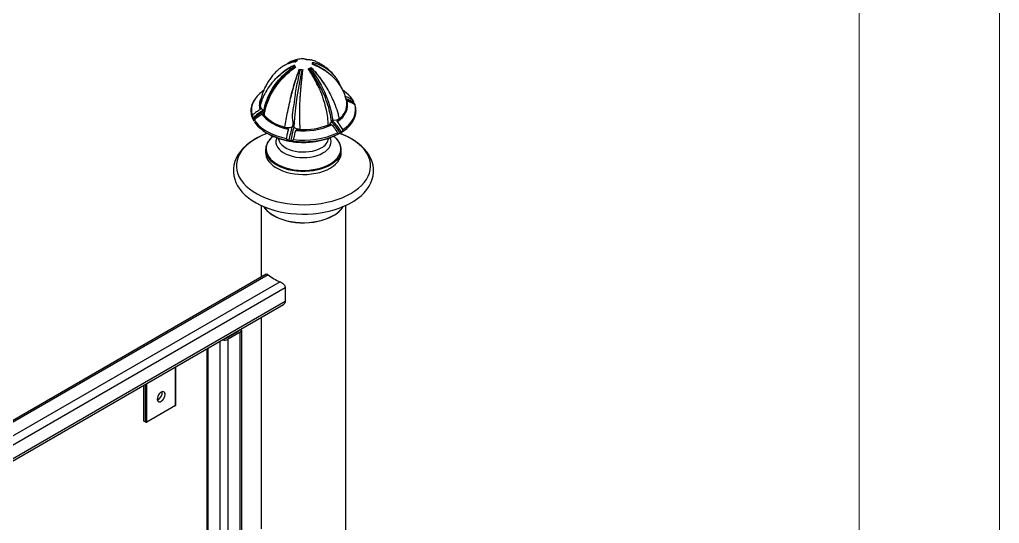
# Model space of a CAD drawing. Header units: millimetres. Extents: x 5333 to 11273, y -3184 to 1016.
# Drawn here: x 10574 to 11273, y -362 to -3 of the extents above; entities that cross this region are included whole.
import ezdxf

# ---------------------------------------------------------------- set-up
doc = ezdxf.new("R2010")
doc.units = ezdxf.units.MM
doc.layers.add('tabelka', color=155, linetype='Continuous')

# ---------------------------------------------------------------- blocks, each defined once
blk = doc.blocks.new('izometria')
for p, q in [((-1447.56, 2286.77), (-1447.86, 2286.97)), ((-1455.11, 2285), (-1454.58, 2285.06)), ((-1438.07, 2281.26), (-1439.68, 2281.97)), ((-1460.47, 2276.96), (-1460.77, 2276.68)), ((-1438.42, 2267.01), (-1438.49, 2267.15)), ((-1422.12, 2266.27), (-1423.77, 2270.13)), ((-1418.99, 2258.85), (-1419.26, 2259.61)), ((-1480.15, 2253.32), (-1480.16, 2253.3)), ((-1480.15, 2253.3), (-1480.16, 2253.3)), ((-1418.26, 2255.94), (-1418.25, 2255.92)), ((-1412.69, 2254.89), (-1413.95, 2255.83)), ((-1413.8, 2257.4), (-1413.85, 2257.48)), ((-1412.87, 2255.11), (-1412.97, 2255.23)), ((-1412.57, 2254.83), (-1412.67, 2254.93)), ((-1485.07, 2243.73), (-1484.53, 2242.72)), ((-1477.15, 2246.81), (-1477.14, 2246.84)), ((-1423.54, 2244.54), (-1423.54, 2244.57)), ((-1423.54, 2244.54), (-1423.54, 2244.54)), ((-1462.71, 2238.51), (-1462.72, 2238.48)), ((-1462.72, 2238.48), (-1462.72, 2238.48)), ((-1456.08, 2238.44), (-1456.24, 2238.53)), ((-1456.04, 2238.4), (-1456.08, 2238.44)), ((-1455.92, 2238.3), (-1456.04, 2238.4)), ((-1454.11, 2237.3), (-1455.92, 2238.3)), ((-1451.47, 2236.74), (-1451.48, 2236.77)), ((-1431.77, 2239.82), (-1431.77, 2239.79)), ((-1428.38, 2243.08), (-1428.6, 2243.05)), ((-1428.32, 2243.09), (-1428.38, 2243.08)), ((-1428.1, 2243.1), (-1428.32, 2243.09)), ((-1425.69, 2243.5), (-1428.1, 2243.1)), ((-1424.29, 2233.63), (-1423.9, 2233.82)), ((-1476.21, 2222.4), (-1476.21, 2220.31)), ((-1422.21, 2220.31), (-1422.21, 2222.4)), ((-1479.36, 2182.58), (-1479.36, 2131.59)), ((-1419.06, 1828.38), (-1419.06, 2182.6)), ((-1474.34, 2133.13), (-2086.66, 1779.64)), ((-1475.84, 2133.62), (-2084.94, 1781.99)), ((-1465.86, 2128.23), (-2106.87, 1758.18)), ((-1462.25, 2123.78), (-2981.76, 1246.59)), ((-1462.25, 2123.78), (-1462.25, 2113.99)), ((-1462.25, 2113.99), (-2981.76, 1236.79)), ((-2981.76, 1235.44), (-1463.35, 2111.99)), ((-1479.36, 2102.76), (-1479.36, 1951.95)), ((-1504.36, 2088.04), (-1495.88, 2092.94)), ((-1494.46, 2092.12), (-1502.95, 2087.22)), ((-1495.88, 2092.94), (-1495.88, 2093.22)), ((-1494.46, 1928.81), (-1494.46, 2092.12)), ((-1493.29, 1930.45), (-1493.29, 2093.76)), ((-1508.6, 1923.92), (-1508.6, 2085.87)), ((-1504.36, 2088.04), (-1504.36, 2088.32)), ((-1502.95, 1923.92), (-1502.95, 2087.22)), ((-1518.26, 2080.3), (-1518.26, 1930.45)), ((-1517.09, 1928.81), (-1517.09, 2080.97)), ((-1540.42, 2039.87), (-1540.42, 2067.5)), ((-1540.28, 2040.07), (-1540.28, 2067.59)), ((-1561.64, 2028.03), (-1561.64, 2055.26)), ((-1560.93, 2028.03), (-1560.93, 2055.66)), ((-1563.2, 2054.36), (-1563.2, 2029.05)), ((-1563.05, 2028.85), (-1563.05, 2054.44)), ((-1540.42, 2039.87), (-1560.93, 2028.03)), ((-1561.64, 2028.03), (-1563.05, 2028.85))]:
    blk.add_line(p, q)
at = {"flags": 128}
for points in [[(-1450.27, 2279.07), (-1451.08, 2275.5), (-1452.08, 2270.64), (-1453.05, 2265.4), (-1453.9, 2260.09), (-1454.93, 2252.28), (-1455.62, 2245.18), (-1456.04, 2238.4), (-1456.04, 2238.4), (-1456.04, 2238.4)], [(-1444.57, 2280.6), (-1442.01, 2277.27), (-1439.19, 2273.02), (-1436.5, 2268.36), (-1434.14, 2263.55), (-1431.32, 2256.34), (-1429.43, 2249.63), (-1428.32, 2243.09), (-1428.32, 2243.09), (-1428.32, 2243.09)], [(-1414.08, 2257.79), (-1415.48, 2259.78), (-1415.87, 2260.26)], [(-1425.02, 2242.42), (-1422.97, 2244.01), (-1421.23, 2245.71), (-1419.82, 2247.51), (-1418.75, 2249.39), (-1418.05, 2251.33), (-1417.71, 2253.29), (-1417.74, 2255.27), (-1418.15, 2257.24)], [(-1421.05, 2236.7), (-1418.76, 2238.39), (-1416.78, 2240.21), (-1415.12, 2242.13), (-1413.81, 2244.14), (-1412.84, 2246.22), (-1412.24, 2248.34), (-1412.01, 2250.48), (-1412.16, 2252.63), (-1412.67, 2254.75)], [(-1478.82, 2247.85), (-1477.47, 2246.03), (-1475.78, 2244.31), (-1473.79, 2242.7), (-1471.5, 2241.23), (-1468.95, 2239.91), (-1466.17, 2238.76), (-1463.18, 2237.79), (-1460.03, 2237.01)], [(-1477.14, 2246.81), (-1477.52, 2247.56), (-1477.62, 2248.4)], [(-1423.54, 2244.54), (-1424.47, 2243.98), (-1425.69, 2243.5)], [(-1423.54, 2244.54), (-1423.54, 2244.54), (-1423.54, 2244.54), (-1423.54, 2244.54), (-1423.54, 2244.54), (-1423.54, 2244.54), (-1423.54, 2244.54), (-1423.54, 2244.54), (-1423.54, 2244.54)], [(-1484.33, 2243.67), (-1482.93, 2241.68), (-1481.2, 2239.78), (-1479.14, 2237.99), (-1476.79, 2236.33), (-1474.16, 2234.81), (-1471.28, 2233.45), (-1468.18, 2232.26), (-1464.89, 2231.26), (-1461.44, 2230.45)], [(-1484.24, 2242.34), (-1483.57, 2241.34), (-1482.01, 2239.43), (-1480.13, 2237.63), (-1477.96, 2235.93), (-1475.51, 2234.37), (-1472.8, 2232.96), (-1469.87, 2231.7), (-1466.74, 2230.62), (-1463.44, 2229.72), (-1460, 2229.01), (-1456.46, 2228.5), (-1452.85, 2228.19), (-1449.21, 2228.08), (-1445.56, 2228.19), (-1441.95, 2228.5), (-1438.41, 2229.01), (-1434.97, 2229.72), (-1431.67, 2230.62), (-1428.54, 2231.7), (-1425.61, 2232.96), (-1422.91, 2234.37)], [(-1451.47, 2236.74), (-1452.79, 2236.93), (-1454.11, 2237.3)], [(-1474.81, 2234.12), (-1475.19, 2233.99), (-1478.54, 2232.64), (-1481.7, 2231.12), (-1484.67, 2229.43), (-1487.42, 2227.59), (-1489.93, 2225.6), (-1492.18, 2223.46), (-1494.14, 2221.21), (-1495.8, 2218.85), (-1497.13, 2216.41), (-1498.14, 2213.92), (-1498.81, 2211.39), (-1499.15, 2208.86), (-1499.18, 2206.34), (-1498.88, 2203.84), (-1498.28, 2201.38), (-1497.38, 2198.97), (-1496.17, 2196.61), (-1494.67, 2194.32), (-1492.87, 2192.11), (-1490.78, 2189.99), (-1488.41, 2187.99), (-1485.79, 2186.11), (-1482.93, 2184.38), (-1479.85, 2182.79), (-1476.58, 2181.38), (-1473.14, 2180.13), (-1469.56, 2179.05), (-1465.86, 2178.16), (-1462.06, 2177.45), (-1458.18, 2176.93), (-1454.25, 2176.59), (-1450.28, 2176.45), (-1446.32, 2176.49), (-1442.37, 2176.72), (-1438.46, 2177.14), (-1434.61, 2177.75), (-1430.85, 2178.55), (-1427.2, 2179.52), (-1423.69, 2180.67), (-1420.32, 2182), (-1417.13, 2183.5), (-1414.89, 2184.72), (-1414.89, 2184.72), (-1413.35, 2185.64), (-1410.63, 2187.51), (-1408.16, 2189.52), (-1405.95, 2191.67), (-1404.03, 2193.94), (-1402.41, 2196.31), (-1401.12, 2198.76), (-1400.17, 2201.26), (-1399.54, 2203.79), (-1399.24, 2206.32), (-1399.26, 2208.84), (-1399.59, 2211.33), (-1400.23, 2213.79), (-1401.18, 2216.19), (-1402.43, 2218.54), (-1403.97, 2220.82), (-1405.81, 2223.02), (-1407.94, 2225.12), (-1410.34, 2227.11), (-1413, 2228.97), (-1415.89, 2230.68), (-1419, 2232.24), (-1422.29, 2233.64), (-1423.49, 2234.06)], [(-1474.95, 2234.06), (-1475.05, 2234.02), (-1478.41, 2232.65), (-1481.57, 2231.12), (-1484.48, 2229.44), (-1487.13, 2227.62), (-1489.5, 2225.68), (-1491.57, 2223.62), (-1493.33, 2221.47), (-1494.76, 2219.24), (-1495.86, 2216.95), (-1496.61, 2214.61), (-1497, 2212.25), (-1497.05, 2209.87), (-1496.74, 2207.5), (-1496.08, 2205.15), (-1495.07, 2202.85), (-1493.72, 2200.6), (-1492.04, 2198.43), (-1490.05, 2196.35), (-1487.75, 2194.37), (-1485.17, 2192.52), (-1482.32, 2190.8), (-1479.22, 2189.24), (-1475.91, 2187.83), (-1472.39, 2186.59), (-1468.71, 2185.52), (-1464.88, 2184.65), (-1460.93, 2183.97), (-1456.9, 2183.49), (-1452.81, 2183.21), (-1448.69, 2183.13), (-1444.58, 2183.26), (-1440.5, 2183.59), (-1436.49, 2184.12), (-1432.57, 2184.85), (-1428.77, 2185.77), (-1425.12, 2186.88), (-1421.66, 2188.16), (-1418.39, 2189.61), (-1415.36, 2191.22), (-1415.36, 2191.22)], [(-1470.79, 2232.04), (-1471.9, 2231.09), (-1473.37, 2229.51), (-1474.52, 2227.85), (-1475.32, 2226.12), (-1475.77, 2224.35), (-1475.86, 2222.56), (-1475.59, 2220.78), (-1474.96, 2219.02), (-1473.99, 2217.32), (-1472.68, 2215.7), (-1471.05, 2214.18), (-1469.12, 2212.77), (-1466.93, 2211.51), (-1464.5, 2210.4), (-1461.86, 2209.46), (-1459.05, 2208.7), (-1456.11, 2208.14), (-1453.07, 2207.78), (-1449.98, 2207.62), (-1446.88, 2207.67), (-1443.81, 2207.93), (-1440.82, 2208.4), (-1437.94, 2209.06), (-1435.21, 2209.91), (-1432.67, 2210.93), (-1430.35, 2212.12)], [(-1468.22, 2231), (-1468.55, 2230.15), (-1468.86, 2228.65), (-1468.82, 2227.13), (-1468.42, 2225.63), (-1467.68, 2224.17), (-1466.62, 2222.79), (-1465.24, 2221.49), (-1463.58, 2220.32), (-1461.66, 2219.28), (-1459.52, 2218.4), (-1457.19, 2217.69), (-1454.72, 2217.17), (-1452.15, 2216.85), (-1449.53, 2216.72), (-1446.91, 2216.8), (-1444.32, 2217.07), (-1441.83, 2217.55), (-1439.46, 2218.21), (-1437.27, 2219.05), (-1435.29, 2220.05)], [(-1467.18, 2230.58), (-1467.07, 2229.86), (-1466.59, 2228.44), (-1465.78, 2227.07), (-1464.64, 2225.78), (-1463.19, 2224.59), (-1461.48, 2223.53), (-1459.53, 2222.62), (-1457.38, 2221.87), (-1455.07, 2221.3), (-1452.64, 2220.93), (-1450.15, 2220.75), (-1447.64, 2220.78), (-1445.16, 2221), (-1442.76, 2221.43), (-1440.48, 2222.04), (-1438.37, 2222.83), (-1436.48, 2223.78)], [(-1435.29, 2220.05), (-1433.56, 2221.19), (-1432.11, 2222.45), (-1430.96, 2223.82), (-1430.14, 2225.26), (-1429.66, 2226.75), (-1429.53, 2228.27), (-1429.75, 2229.78), (-1430.18, 2230.99)], [(-1430.35, 2212.12), (-1428.29, 2213.46), (-1426.51, 2214.93), (-1425.04, 2216.5), (-1423.9, 2218.17), (-1423.09, 2219.89), (-1422.64, 2221.67), (-1422.55, 2223.45), (-1422.82, 2225.24), (-1423.45, 2226.99), (-1424.43, 2228.69), (-1425.74, 2230.31), (-1425.8, 2230.38)], [(-1425.8, 2230.38), (-1427.36, 2231.84), (-1427.62, 2232.04)], [(-1415.36, 2191.22), (-1412.57, 2192.97), (-1410.06, 2194.86), (-1407.84, 2196.86), (-1405.92, 2198.96), (-1404.32, 2201.15), (-1403.06, 2203.42), (-1402.14, 2205.73), (-1401.56, 2208.09), (-1401.34, 2210.46), (-1401.47, 2212.84), (-1401.96, 2215.2), (-1402.8, 2217.53), (-1403.98, 2219.81), (-1405.49, 2222.02), (-1407.33, 2224.15), (-1409.48, 2226.17), (-1411.92, 2228.09), (-1414.64, 2229.88), (-1417.61, 2231.52), (-1420.82, 2233.01), (-1423.46, 2234.06)], [(-1476.21, 2220.31), (-1476.14, 2219.2), (-1475.74, 2217.44), (-1475, 2215.71), (-1473.92, 2214.04), (-1472.52, 2212.46), (-1470.82, 2210.97), (-1468.84, 2209.61), (-1466.59, 2208.39), (-1464.13, 2207.32), (-1461.46, 2206.43), (-1458.64, 2205.71), (-1455.7, 2205.18), (-1452.67, 2204.86), (-1449.59, 2204.73), (-1446.51, 2204.8), (-1443.47, 2205.08), (-1440.5, 2205.56), (-1437.64, 2206.23), (-1434.93, 2207.08), (-1432.41, 2208.11), (-1430.11, 2209.29)], [(-1423.11, 2218.41), (-1423.19, 2218.22), (-1424.19, 2216.54), (-1425.51, 2214.93), (-1427.14, 2213.42), (-1429.06, 2212.02), (-1431.24, 2210.76), (-1433.65, 2209.66), (-1436.27, 2208.72), (-1439.05, 2207.95), (-1441.97, 2207.38), (-1444.98, 2207), (-1448.05, 2206.82), (-1451.13, 2206.85), (-1454.19, 2207.08), (-1457.18, 2207.51), (-1460.07, 2208.13), (-1462.82, 2208.94), (-1465.39, 2209.92), (-1467.74, 2211.07), (-1469.86, 2212.36), (-1471.71, 2213.78), (-1473.26, 2215.32), (-1474.5, 2216.95), (-1475.29, 2218.36)], [(-1430.11, 2209.29), (-1428.06, 2210.62), (-1426.29, 2212.08), (-1424.81, 2213.64), (-1423.65, 2215.29), (-1422.82, 2217), (-1422.34, 2218.76), (-1422.21, 2220.31)], [(-1477.57, 2181.74), (-1476.9, 2180.77), (-1475.45, 2179.09), (-1473.69, 2177.5), (-1471.65, 2176.03), (-1469.34, 2174.7), (-1466.8, 2173.52), (-1464.04, 2172.5), (-1461.12, 2171.66), (-1458.06, 2171.01), (-1454.89, 2170.56), (-1451.65, 2170.3), (-1448.39, 2170.25), (-1445.14, 2170.41), (-1441.93, 2170.76), (-1438.81, 2171.31), (-1435.81, 2172.06), (-1432.97, 2172.99), (-1430.32, 2174.09), (-1427.89, 2175.34)], [(-1477.34, 2181.64), (-1476.76, 2180.81), (-1475.32, 2179.13), (-1473.57, 2177.55), (-1471.54, 2176.09), (-1469.24, 2174.76), (-1466.71, 2173.59), (-1463.97, 2172.58), (-1461.06, 2171.74), (-1458.01, 2171.1), (-1454.86, 2170.64), (-1451.64, 2170.39), (-1448.39, 2170.34), (-1445.16, 2170.49), (-1441.97, 2170.85), (-1438.86, 2171.4), (-1435.88, 2172.14), (-1433.05, 2173.06), (-1430.41, 2174.15), (-1427.99, 2175.41)], [(-1550.68, 2042.93), (-1549.85, 2043.55), (-1549.09, 2044.41), (-1548.47, 2045.43), (-1548.05, 2046.52), (-1547.86, 2047.58), (-1547.92, 2048.51), (-1548.23, 2049.24), (-1548.76, 2049.7), (-1549.45, 2049.84), (-1550.26, 2049.67), (-1551.1, 2049.18), (-1551.91, 2048.43), (-1552.61, 2047.48), (-1553.13, 2046.41), (-1553.44, 2045.33), (-1553.5, 2044.32), (-1553.31, 2043.48), (-1552.89, 2042.88), (-1552.28, 2042.57), (-1551.52, 2042.59), (-1550.68, 2042.93)]]:
    blk.add_lwpolyline(points, dxfattribs=at)
for centre, radius, start, end in [((-1450.73, 2280.55), 6.1, 115.79175, 124.20338), ((-1449.13, 2276.46), 10.46, 78.27217, 84.14144), ((-1453.09, 2283.31), 2.6, 197.46701, 212.33118), ((-1449.28, 2289.91), 10.46, 258.27217, 264.14144), ((-1447.69, 2285.82), 6.1, 295.79107, 304.20406), ((-1445.33, 2283.06), 2.61, 17.49216, 32.30602), ((-1465.3, 2245.75), 22.51, 122.38781, 148.34745), ((-1435.08, 2243.43), 25.53, 41.22516, 57.55816), ((-1469.73, 2254.11), 10.99, 152.37226, 196.60358), ((-1424.68, 2239.78), 19.74, 54.46391, 73.07443), ((-1424.36, 2239.02), 19.77, 54.472, 73.50834), ((-1473.18, 2250.74), 13.19, 148.81308, 197.78684), ((-1469.79, 2254.69), 10.43, 168.53687, 187.36598), ((-1480.6, 2254.08), 0.896, 299.20303, 299.42874), ((-1476.19, 2254.73), 4.21, 199.89921, 255.09083), ((-1431.21, 2255.09), 12.97, 306.05656, 4.1467), ((-1463.82, 2223.46), 30.35, 116.31715, 135.7023), ((-1463.51, 2222.76), 30.3, 117.1908, 135.70904), ((-1456.11, 2266.64), 28.84, 223.149, 256.85638), ((-1460.25, 2249.12), 10.92, 256.96188, 285.58488), ((-1461.59, 2238.16), 1.17, 163.92548, 164.0833), ((-1363.38, 2211.69), 97.72, 164.01659, 169.73874), ((-1362.12, 2211.5), 97.7, 164.0157, 169.73877), ((-1449.06, 2285.04), 49.19, 263.49066, 294.09544), ((-1448.98, 2285.86), 49.09, 267.02814, 290.55806), ((-1451.46, 2236.74), 0.012, 157.73043, 172.7691), ((-1432.99, 2243.44), 3.85, 288.55929, 346.6423), ((-1459.13, 2214.22), 41.17, 29.22941, 43.47182), ((-1458.19, 2214.76), 41.17, 29.2294, 43.47182), ((-1434.44, 2255.85), 24.38, 298.24011, 324.30749), ((-1449.01, 2286.82), 57.63, 262.85779, 294.72818), ((-1440.32, 2232.17), 9.23, 294.59161, 349.98003), ((-1466.74, 2222.4), 9.45, 154.3842, 205.26666), ((-1431.61, 2222.4), 9.39, 334.84822, 26.12677), ((-1436.92, 2192.27), 19.09, 297.8999, 326.42652), ((-1436.81, 2192.23), 19.1, 297.85546, 326.84779), ((-1456.17, 2154.81), 28.28, 230.02869, 249.97669), ((-1496.35, 2093.93), 1.1, 295.78454, 339.01024), ((-1495.06, 2093.74), 1.73, 290.28119, 28.54921), ((-1505.78, 2092.72), 6.19, 256.97038, 297.29915), ((-1505.68, 2090.49), 2.78, 275.79717, 298.28337), ((-1555.62, 2049.04), 5.62, 292.86585, 7.13949), ((-1540.53, 2040.1), 0.252, 294.3842, 354.29239), ((-1562.95, 2029.07), 0.252, 185.70058, 245.61881), ((-1561.28, 2028.71), 0.769, 242.61286, 297.38869)]:
    blk.add_arc(centre, radius, start, end)
for points, knots in [([(-1455.51, 2286.08), (-1455.66, 2286.05), (-1455.95, 2285.99), (-1456.51, 2285.84), (-1457.06, 2285.67), (-1457.59, 2285.47), (-1457.98, 2285.31), (-1458.36, 2285.14), (-1458.73, 2284.95), (-1459.1, 2284.76), (-1459.46, 2284.55), (-1459.92, 2284.26), (-1460.38, 2283.94), (-1460.72, 2283.67), (-1460.85, 2283.56), (-1460.87, 2283.55)], [0, 0, 0, 0, 0.070561, 0.141118, 0.282254, 0.352813, 0.423371, 0.493929, 0.564491, 0.635047, 0.705605, 0.776166, 0.917299, 0.987855, 1, 1, 1, 1]), ([(-1460.63, 2283.65), (-1460.49, 2283.78), (-1459.61, 2284.61), (-1457.75, 2285.4), (-1455.53, 2286.06), (-1454.16, 2286.1), (-1453.66, 2286.11)], [0, 0, 0, 0, 0.073821, 0.488051, 0.815542, 1, 1, 1, 1]), ([(-1448.37, 2287.18), (-1448.66, 2287.19), (-1449.47, 2287.24), (-1450.89, 2287.16), (-1452.71, 2286.93), (-1454.91, 2286.42), (-1456.65, 2285.89), (-1457.67, 2285.42), (-1457.8, 2285.36)], [0, 0, 0, 0, 0.085354, 0.24313, 0.420073, 0.64512, 0.955374, 1, 1, 1, 1]), ([(-1453.38, 2286.04), (-1453.54, 2286.09), (-1453.87, 2286.2), (-1454.65, 2286.2), (-1455.2, 2286.13), (-1455.51, 2286.08)], [0, 0, 0, 0, 0.290913, 0.588294, 1, 1, 1, 1]), ([(-1448.35, 2287.19), (-1448.34, 2287.18), (-1448.33, 2287.16), (-1448.33, 2287.03), (-1448.15, 2286.92), (-1448.07, 2286.87)], [0, 0, 0, 0, 0.4972, 0.7495142, 1, 1, 1, 1]), ([(-1447.67, 2286.8), (-1447.68, 2286.81), (-1447.71, 2286.86), (-1447.78, 2286.93), (-1447.84, 2286.97), (-1447.87, 2287)], [0, 0, 0, 0, 0.107112, 0.553511, 1, 1, 1, 1]), ([(-1447.01, 2286.7), (-1446.7, 2286.7), (-1446.06, 2286.7), (-1445.25, 2286.69), (-1444.7, 2286.62), (-1444.38, 2286.58)], [0, 0, 0, 0, 0.290909, 0.588301, 1, 1, 1, 1]), ([(-1444.38, 2286.58), (-1444.3, 2286.57), (-1444.14, 2286.55), (-1443.95, 2286.51), (-1443.84, 2286.47), (-1443.8, 2286.46)], [0, 0, 0, 0, 0.40513, 0.810204, 1, 1, 1, 1]), ([(-1426.37, 2274.18), (-1426.72, 2274.65), (-1427.73, 2275.97), (-1429.57, 2277.91), (-1431.83, 2280), (-1434.17, 2281.83), (-1436.55, 2283.38), (-1438.93, 2284.67), (-1441.29, 2285.67), (-1442.9, 2286.26), (-1443.75, 2286.45), (-1443.8, 2286.46)], [0, 0, 0, 0, 0.079882, 0.223946, 0.364267, 0.500371, 0.631752, 0.75791, 0.87841, 0.992672, 1, 1, 1, 1]), ([(-1465.66, 2280.67), (-1466.23, 2280.22), (-1467.63, 2279.1), (-1469.68, 2277.05), (-1471.83, 2274.59), (-1473.79, 2271.89), (-1475.55, 2269.01), (-1477.09, 2265.96), (-1478.42, 2262.66), (-1479.41, 2259.59), (-1479.81, 2257.56), (-1479.97, 2256.77)], [0, 0, 0, 0, 0.078529, 0.192242, 0.307913, 0.425166, 0.543674, 0.663172, 0.783442, 0.916753, 1, 1, 1, 1]), ([(-1458.19, 2279.19), (-1459.06, 2278.5), (-1460.83, 2277.11), (-1463.54, 2274.59), (-1466.28, 2271.72), (-1468.59, 2268.87), (-1470.37, 2266.38), (-1471.87, 2264.03), (-1473.45, 2261.21), (-1475.09, 2257.67), (-1476.65, 2253.35), (-1477.27, 2250.19), (-1477.61, 2248.49)], [0, 0, 0, 0, 0.0845227, 0.1724003, 0.285702, 0.3924932, 0.4609219, 0.5299927, 0.6164633, 0.7232783, 0.8508517, 1, 1, 1, 1]), ([(-1477.28, 2250.66), (-1477.28, 2250.66), (-1477.17, 2252.58), (-1475.82, 2256.83), (-1473.32, 2262.96), (-1469.89, 2268.39), (-1466.17, 2272.97), (-1462.57, 2276.59), (-1459.04, 2279.61), (-1456.63, 2281.22), (-1455.61, 2281.9)], [0, 0, 0, 0, 0.000001, 0.172726, 0.34957, 0.537057, 0.663724, 0.791984, 0.912436, 1, 1, 1, 1]), ([(-1471.73, 2270), (-1470.48, 2271.4), (-1467.98, 2274.21), (-1463.79, 2277.72), (-1459.57, 2280.69), (-1456.76, 2282.25), (-1455.34, 2283.04)], [0, 0, 0, 0, 0.27819, 0.557091, 0.777591, 1, 1, 1, 1]), ([(-1460.34, 2280.27), (-1460.56, 2280.12), (-1461.01, 2279.81), (-1461.88, 2279.18), (-1462.74, 2278.54), (-1463.59, 2277.88), (-1464.21, 2277.38), (-1464.83, 2276.88), (-1465.43, 2276.37), (-1466.03, 2275.85), (-1466.62, 2275.33), (-1467.39, 2274.62), (-1468.13, 2273.91), (-1468.86, 2273.18), (-1469.4, 2272.62), (-1470.07, 2271.92), (-1470.85, 2271.05), (-1471.44, 2270.35), (-1471.73, 2270)], [0, 0, 0, 0, 0.050977, 0.101952, 0.203913, 0.254892, 0.305864, 0.356839, 0.407817, 0.458788, 0.509764, 0.56074, 0.6627, 0.713676, 0.764654, 0.815624, 0.90777, 1, 1, 1, 1]), ([(-1469.88, 2266.02), (-1468.74, 2267.65), (-1466.46, 2270.92), (-1462.57, 2275.08), (-1458.63, 2278.65), (-1455.98, 2280.58), (-1454.65, 2281.55)], [0, 0, 0, 0, 0.278191, 0.557088, 0.77759, 1, 1, 1, 1]), ([(-1465.67, 2280.69), (-1465.61, 2280.75), (-1465.4, 2280.92), (-1465.03, 2281.19), (-1464.44, 2281.61), (-1463.83, 2282.01), (-1463.21, 2282.39), (-1462.74, 2282.65), (-1462.26, 2282.91), (-1461.77, 2283.15), (-1461.12, 2283.45), (-1460.45, 2283.73), (-1459.77, 2283.98), (-1459.15, 2284.19), (-1458.7, 2284.32), (-1458.42, 2284.41)], [0, 0, 0, 0, 0.031141, 0.097423, 0.163706, 0.296283, 0.362567, 0.428849, 0.495131, 0.561414, 0.627694, 0.760276, 0.826559, 0.89284, 1, 1, 1, 1]), ([(-1455.58, 2282.53), (-1456.05, 2282.37), (-1457.01, 2282.04), (-1458.61, 2281.25), (-1459.71, 2280.63), (-1460.34, 2280.27)], [0, 0, 0, 0, 0.290908, 0.588294, 1, 1, 1, 1]), ([(-1459.28, 2277.98), (-1458.61, 2278.63), (-1457.62, 2279.63), (-1456.22, 2280.89), (-1455.6, 2281.58), (-1455.29, 2281.92)], [0, 0, 0, 0, 0.497191, 0.749503, 1, 1, 1, 1]), ([(-1458.45, 2259.41), (-1457.92, 2261.41), (-1456.88, 2265.39), (-1455.23, 2270.85), (-1453.62, 2275.76), (-1452.57, 2278.61), (-1452.05, 2280.04)], [0, 0, 0, 0, 0.278191, 0.557088, 0.77759, 1, 1, 1, 1]), ([(-1458.42, 2284.41), (-1457.75, 2284.62), (-1456.74, 2284.94), (-1455.35, 2285.28), (-1454.55, 2285.49), (-1454.15, 2285.6)], [0, 0, 0, 0, 0.497199, 0.749513, 1, 1, 1, 1]), ([(-1457.32, 2238.6), (-1457.32, 2238.6), (-1455.83, 2240.43), (-1457.62, 2245.48), (-1456.07, 2252.58), (-1455.38, 2259.47), (-1454.34, 2265.61), (-1453.37, 2270.77), (-1452.37, 2275.43), (-1451.65, 2278.22), (-1451.33, 2279.48)], [0, 0, 0, 0, 0.000003, 0.172735, 0.345466, 0.530759, 0.65673, 0.782699, 0.90245, 1, 1, 1, 1]), ([(-1451.4, 2279.67), (-1451.72, 2279.25), (-1452.35, 2278.39), (-1453.17, 2276.79), (-1453.71, 2275.63), (-1454.03, 2274.95)], [0, 0, 0, 0, 0.290905, 0.588291, 1, 1, 1, 1]), ([(-1451.54, 2258.35), (-1451.43, 2260.4), (-1451.19, 2264.51), (-1450.67, 2270.14), (-1450.1, 2275.22), (-1449.68, 2278.17), (-1449.47, 2279.65)], [0, 0, 0, 0, 0.27819, 0.557091, 0.777591, 1, 1, 1, 1]), ([(-1450.06, 2274.34), (-1450.07, 2275.21), (-1450.08, 2276.53), (-1450.08, 2278.26), (-1450.26, 2279.09), (-1450.35, 2279.51)], [0, 0, 0, 0, 0.4971885, 0.7495032, 1, 1, 1, 1]), ([(-1438.35, 2266.82), (-1439.17, 2268.57), (-1440.68, 2271.81), (-1443.26, 2276.27), (-1445.02, 2278.89), (-1445.91, 2280.2)], [0, 0, 0, 0, 0.372221, 0.684756, 1, 1, 1, 1]), ([(-1445.03, 2280.33), (-1444.87, 2279.86), (-1444.54, 2278.9), (-1443.76, 2277.29), (-1443.22, 2276.12), (-1442.9, 2275.44)], [0, 0, 0, 0, 0.290907, 0.588288, 1, 1, 1, 1]), ([(-1429.25, 2242.55), (-1429.25, 2242.55), (-1429.46, 2244.64), (-1430.26, 2249.03), (-1432.18, 2255.92), (-1434.66, 2262.25), (-1437.38, 2267.83), (-1440, 2272.43), (-1442.41, 2276.18), (-1443.98, 2278.25), (-1444.54, 2279)], [0, 0, 0, 0, 0.000001, 0.176244, 0.356688, 0.547995, 0.677242, 0.808113, 0.931018, 1, 1, 1, 1]), ([(-1439.99, 2277.12), (-1440.66, 2277.77), (-1441.67, 2278.75), (-1443.06, 2280.02), (-1443.86, 2280.53), (-1444.26, 2280.78)], [0, 0, 0, 0, 0.497193, 0.749506, 1, 1, 1, 1]), ([(-1430.87, 2263.68), (-1431.89, 2265.43), (-1433.94, 2268.94), (-1437.31, 2273.62), (-1440.67, 2277.76), (-1442.9, 2280.11), (-1444.02, 2281.28)], [0, 0, 0, 0, 0.27819, 0.55709, 0.777589, 1, 1, 1, 1]), ([(-1439.14, 2283.55), (-1439.8, 2283.76), (-1440.8, 2284.07), (-1442.19, 2284.4), (-1442.81, 2284.44), (-1443.12, 2284.46)], [0, 0, 0, 0, 0.4972, 0.749517, 1, 1, 1, 1]), ([(-1426.68, 2272.7), (-1427.93, 2273.96), (-1430.43, 2276.5), (-1434.62, 2279.41), (-1438.84, 2281.72), (-1441.66, 2282.8), (-1443.07, 2283.34)], [0, 0, 0, 0, 0.27819, 0.557087, 0.777587, 1, 1, 1, 1]), ([(-1442.83, 2283.85), (-1442.36, 2283.58), (-1441.4, 2283.06), (-1439.8, 2282.24), (-1438.71, 2281.62), (-1438.07, 2281.26)], [0, 0, 0, 0, 0.290908, 0.588294, 1, 1, 1, 1]), ([(-1428.53, 2276.68), (-1429.67, 2277.72), (-1431.95, 2279.78), (-1435.85, 2282.03), (-1439.3, 2283.56), (-1441.43, 2284.15), (-1442.24, 2284.38)], [0, 0, 0, 0, 0.304339, 0.609456, 0.850679, 1, 1, 1, 1]), ([(-1442.13, 2283.46), (-1441.46, 2283.22), (-1439.39, 2282.46), (-1436.22, 2280.65), (-1433.59, 2278.97), (-1432.39, 2277.85), (-1432.26, 2277.73)], [0, 0, 0, 0, 0.180785, 0.555643, 0.949975, 1, 1, 1, 1]), ([(-1428.53, 2276.68), (-1428.68, 2276.83), (-1429.12, 2277.27), (-1429.73, 2277.83), (-1430.36, 2278.37), (-1430.85, 2278.77), (-1431.35, 2279.16), (-1432.03, 2279.67), (-1432.72, 2280.16), (-1433.44, 2280.63), (-1433.99, 2280.97), (-1434.55, 2281.31), (-1435.12, 2281.63), (-1435.89, 2282.05), (-1436.69, 2282.46), (-1437.5, 2282.84), (-1438.24, 2283.18), (-1438.79, 2283.41), (-1439.14, 2283.55)], [0, 0, 0, 0, 0.050971, 0.152935, 0.20391, 0.254884, 0.30586, 0.356835, 0.458795, 0.509774, 0.560746, 0.611723, 0.662698, 0.713669, 0.815633, 0.866612, 0.917587, 1, 1, 1, 1]), ([(-1438.07, 2281.26), (-1437.85, 2281.15), (-1437.4, 2280.93), (-1436.53, 2280.46), (-1435.67, 2279.98), (-1434.82, 2279.47), (-1434.2, 2279.07), (-1433.58, 2278.67), (-1432.98, 2278.25), (-1432.38, 2277.83), (-1431.8, 2277.39), (-1431.03, 2276.8), (-1430.28, 2276.18), (-1429.55, 2275.55), (-1429.01, 2275.06), (-1428.35, 2274.43), (-1427.56, 2273.65), (-1426.97, 2273.02), (-1426.68, 2272.7)], [0, 0, 0, 0, 0.050977, 0.101953, 0.203914, 0.254888, 0.305865, 0.356841, 0.407818, 0.45879, 0.509766, 0.560742, 0.662702, 0.713675, 0.764653, 0.815627, 0.907769, 1, 1, 1, 1]), ([(-1469.88, 2266.02), (-1469.74, 2266.24), (-1469.3, 2266.91), (-1468.68, 2267.8), (-1468.05, 2268.67), (-1467.56, 2269.32), (-1467.06, 2269.96), (-1466.39, 2270.81), (-1465.69, 2271.64), (-1464.97, 2272.46), (-1464.42, 2273.07), (-1463.86, 2273.67), (-1463.29, 2274.27), (-1462.52, 2275.05), (-1461.73, 2275.81), (-1460.91, 2276.56), (-1460.17, 2277.22), (-1459.62, 2277.69), (-1459.28, 2277.98)], [0, 0, 0, 0, 0.050972, 0.152935, 0.203907, 0.254886, 0.305861, 0.356836, 0.458797, 0.509771, 0.560749, 0.611726, 0.662701, 0.713673, 0.815637, 0.866611, 0.917586, 1, 1, 1, 1]), ([(-1454.03, 2274.95), (-1454.11, 2274.7), (-1454.27, 2274.19), (-1454.58, 2273.16), (-1454.89, 2272.13), (-1455.21, 2271.09), (-1455.44, 2270.3), (-1455.67, 2269.52), (-1455.91, 2268.73), (-1456.14, 2267.94), (-1456.36, 2267.14), (-1456.67, 2266.08), (-1456.96, 2265.01), (-1457.26, 2263.94), (-1457.48, 2263.14), (-1457.75, 2262.12), (-1458.07, 2260.88), (-1458.32, 2259.9), (-1458.45, 2259.41)], [0, 0, 0, 0, 0.050975, 0.101948, 0.203911, 0.254891, 0.305866, 0.356837, 0.407817, 0.45879, 0.509762, 0.560739, 0.662701, 0.713676, 0.764653, 0.815626, 0.907769, 1, 1, 1, 1]), ([(-1451.54, 2258.35), (-1451.53, 2258.62), (-1451.49, 2259.46), (-1451.42, 2260.57), (-1451.35, 2261.67), (-1451.29, 2262.5), (-1451.23, 2263.33), (-1451.15, 2264.43), (-1451.06, 2265.53), (-1450.96, 2266.62), (-1450.89, 2267.44), (-1450.81, 2268.26), (-1450.72, 2269.07), (-1450.61, 2270.14), (-1450.48, 2271.21), (-1450.35, 2272.28), (-1450.22, 2273.23), (-1450.12, 2273.91), (-1450.06, 2274.34)], [0, 0, 0, 0, 0.050974, 0.152935, 0.203911, 0.254886, 0.305861, 0.356838, 0.458797, 0.509772, 0.560749, 0.611723, 0.662696, 0.713673, 0.815634, 0.866609, 0.917583, 1, 1, 1, 1]), ([(-1442.9, 2275.44), (-1442.75, 2275.21), (-1442.47, 2274.75), (-1441.9, 2273.8), (-1441.36, 2272.85), (-1440.83, 2271.88), (-1440.44, 2271.15), (-1440.05, 2270.41), (-1439.68, 2269.67), (-1439.31, 2268.92), (-1438.95, 2268.17), (-1438.49, 2267.17), (-1438.04, 2266.15), (-1437.6, 2265.13), (-1437.28, 2264.36), (-1436.89, 2263.37), (-1436.43, 2262.18), (-1436.09, 2261.24), (-1435.92, 2260.76)], [0, 0, 0, 0, 0.050976, 0.101951, 0.203914, 0.254889, 0.305864, 0.356838, 0.407815, 0.45879, 0.509764, 0.56074, 0.662701, 0.713675, 0.764653, 0.815626, 0.907769, 1, 1, 1, 1]), ([(-1430.87, 2263.68), (-1431, 2263.92), (-1431.4, 2264.63), (-1431.94, 2265.58), (-1432.51, 2266.52), (-1432.94, 2267.23), (-1433.38, 2267.93), (-1433.97, 2268.86), (-1434.58, 2269.79), (-1435.2, 2270.71), (-1435.67, 2271.39), (-1436.15, 2272.07), (-1436.64, 2272.75), (-1437.29, 2273.65), (-1437.96, 2274.54), (-1438.64, 2275.42), (-1439.26, 2276.21), (-1439.71, 2276.77), (-1439.99, 2277.12)], [0, 0, 0, 0, 0.050973, 0.152935, 0.20391, 0.254886, 0.305861, 0.356836, 0.458797, 0.509773, 0.560748, 0.611723, 0.662699, 0.713673, 0.815637, 0.866612, 0.917586, 1, 1, 1, 1]), ([(-1423.36, 2269.18), (-1423.46, 2269.45), (-1424.02, 2270.99), (-1425.73, 2273.55), (-1427.59, 2275.63), (-1428.53, 2276.68)], [0, 0, 0, 0, 0.095184, 0.544456, 1, 1, 1, 1]), ([(-1426.68, 2272.7), (-1426.03, 2271.95), (-1424.09, 2269.71), (-1421.63, 2265.8), (-1419.46, 2260.95), (-1418.68, 2257.67), (-1418.28, 2256.03)], [0, 0, 0, 0, 0.156542, 0.470244, 0.733106, 1, 1, 1, 1]), ([(-1471.73, 2270), (-1472.38, 2269.18), (-1474.33, 2266.71), (-1476.78, 2262.65), (-1478.95, 2257.89), (-1479.74, 2254.87), (-1480.13, 2253.35)], [0, 0, 0, 0, 0.156542, 0.470245, 0.733105, 1, 1, 1, 1]), ([(-1477.15, 2246.92), (-1476.99, 2248), (-1476.5, 2251.22), (-1475.04, 2256.08), (-1472.73, 2261.4), (-1470.84, 2264.47), (-1469.88, 2266.02)], [0, 0, 0, 0, 0.163702, 0.491836, 0.744157, 1, 1, 1, 1]), ([(-1458.45, 2259.41), (-1458.71, 2258.29), (-1459.52, 2254.9), (-1460.64, 2249.65), (-1461.78, 2243.78), (-1462.37, 2240.31), (-1462.66, 2238.56)], [0, 0, 0, 0, 0.156542, 0.470245, 0.733105, 1, 1, 1, 1]), ([(-1451.52, 2236.84), (-1451.59, 2237.94), (-1451.81, 2241.26), (-1451.93, 2246.56), (-1451.84, 2252.68), (-1451.64, 2256.45), (-1451.54, 2258.35)], [0, 0, 0, 0, 0.163703, 0.491838, 0.744158, 1, 1, 1, 1]), ([(-1435.92, 2260.76), (-1435.54, 2259.67), (-1434.4, 2256.4), (-1433.06, 2251.23), (-1432.04, 2245.31), (-1431.84, 2241.71), (-1431.74, 2239.9)], [0, 0, 0, 0, 0.156542, 0.470244, 0.733106, 1, 1, 1, 1]), ([(-1423.58, 2244.61), (-1423.81, 2245.61), (-1424.51, 2248.62), (-1426.09, 2253.36), (-1428.32, 2258.76), (-1430.01, 2262.03), (-1430.87, 2263.68)], [0, 0, 0, 0, 0.163703, 0.491837, 0.744157, 1, 1, 1, 1]), ([(-1414.08, 2257.79), (-1414.92, 2258.3), (-1416.62, 2259.34), (-1418.6, 2260.01), (-1419.6, 2260.35)], [0, 0, 0, 0, 0.495187, 1, 1, 1, 1]), ([(-1413.85, 2257.48), (-1413.95, 2257.66), (-1414.4, 2258.49), (-1415.04, 2259.38), (-1415.67, 2260.05), (-1415.75, 2260.13)], [0, 0, 0, 0, 0.198129, 0.902613, 1, 1, 1, 1]), ([(-1413.21, 2255.84), (-1413.3, 2256.21), (-1413.41, 2256.68), (-1413.67, 2257.23), (-1413.8, 2257.46), (-1413.92, 2257.63), (-1414, 2257.73), (-1414.06, 2257.78), (-1414.08, 2257.79)], [0, 0, 0, 0, 0.560935, 0.705304, 0.840744, 0.902159, 0.964184, 1, 1, 1, 1]), ([(-1484.6, 2257.4), (-1484.78, 2257.11), (-1485.36, 2256.18), (-1486.01, 2254.54), (-1486.55, 2252.51), (-1486.76, 2250.46), (-1486.64, 2248.42), (-1486.27, 2246.52), (-1485.79, 2245.34), (-1485.58, 2244.81)], [0, 0, 0, 0, 0.0728578, 0.2345351, 0.395139, 0.5547455, 0.7137168, 0.872548, 1, 1, 1, 1]), ([(-1480.26, 2250.97), (-1481.1, 2250.42), (-1482.77, 2249.33), (-1484.55, 2247.84), (-1485.5, 2246.93), (-1485.74, 2246.71)], [0, 0, 0, 0, 0.424937, 0.855909, 1, 1, 1, 1]), ([(-1480.16, 2253.3), (-1480.11, 2252.88), (-1480.04, 2252.37), (-1480.03, 2251.69), (-1480.05, 2251.44), (-1480.08, 2251.25), (-1480.14, 2251.1), (-1480.2, 2251.02), (-1480.25, 2250.98), (-1480.26, 2250.97)], [0, 0, 0, 0, 0.6051312, 0.732694, 0.8204565, 0.9075691, 0.944041, 0.9809069, 1, 1, 1, 1]), ([(-1480.16, 2253.3), (-1480.16, 2253.3), (-1480.16, 2253.3), (-1480.16, 2253.3), (-1480.16, 2253.3), (-1480.16, 2253.3), (-1480.16, 2253.3), (-1480.16, 2253.3), (-1480.16, 2253.3), (-1480.16, 2253.3)], [0, 0, 0, 0, 0.125631, 0.26496, 0.390591, 0.516222, 0.620741, 0.746372, 1, 1, 1, 1]), ([(-1480.13, 2253.35), (-1480.13, 2253.35), (-1480.14, 2253.33), (-1480.14, 2253.32), (-1480.15, 2253.32), (-1480.15, 2253.32)], [0, 0, 0, 0, 0.296016, 0.690141, 1, 1, 1, 1]), ([(-1480.15, 2253.3), (-1480.15, 2253.3), (-1480.15, 2253.31), (-1480.15, 2253.32), (-1480.15, 2253.32)], [0, 0, 0, 0, 0.559943, 1, 1, 1, 1]), ([(-1418.25, 2255.92), (-1418.31, 2256.27), (-1418.37, 2256.69), (-1418.38, 2257.04), (-1418.37, 2257.15), (-1418.33, 2257.22), (-1418.27, 2257.25), (-1418.22, 2257.25), (-1418.17, 2257.24), (-1418.15, 2257.24)], [0, 0, 0, 0, 0.60513, 0.732668, 0.820457, 0.907569, 0.944041, 0.980907, 1, 1, 1, 1]), ([(-1418.28, 2256.03), (-1418.28, 2256.02), (-1418.27, 2256), (-1418.27, 2255.97), (-1418.26, 2255.95), (-1418.26, 2255.94)], [0, 0, 0, 0, 0.295979, 0.690124, 1, 1, 1, 1]), ([(-1418.26, 2255.92), (-1418.26, 2255.92), (-1418.26, 2255.93), (-1418.26, 2255.94), (-1418.26, 2255.94)], [0, 0, 0, 0, 0.559943, 1, 1, 1, 1]), ([(-1418.25, 2255.92), (-1418.25, 2255.92), (-1418.25, 2255.92), (-1418.25, 2255.92), (-1418.25, 2255.92), (-1418.25, 2255.92), (-1418.25, 2255.92), (-1418.25, 2255.92), (-1418.25, 2255.92), (-1418.25, 2255.92)], [0, 0, 0, 0, 0.1256299, 0.2649584, 0.3905884, 0.4951467, 0.6207436, 0.7463736, 1, 1, 1, 1]), ([(-1418.15, 2257.24), (-1417.32, 2256.96), (-1415.64, 2256.42), (-1413.86, 2255.51), (-1412.91, 2254.9), (-1412.67, 2254.75)], [0, 0, 0, 0, 0.424926, 0.855898, 1, 1, 1, 1]), ([(-1414.47, 2241.81), (-1414.41, 2241.89), (-1413.88, 2242.59), (-1413.14, 2243.98), (-1412.31, 2245.98), (-1411.83, 2248.02), (-1411.65, 2250.07), (-1411.81, 2252.11), (-1412.12, 2253.68), (-1412.48, 2254.55), (-1412.56, 2254.77)], [0, 0, 0, 0, 0.019677, 0.17677, 0.332972, 0.488136, 0.642363, 0.796027, 0.94961, 1, 1, 1, 1]), ([(-1413.03, 2255.3), (-1413.07, 2255.37), (-1413.14, 2255.52), (-1413.19, 2255.73), (-1413.21, 2255.84)], [0, 0, 0, 0, 0.490431, 1, 1, 1, 1]), ([(-1412.67, 2254.75), (-1412.65, 2254.74), (-1412.61, 2254.72), (-1412.56, 2254.7), (-1412.51, 2254.7), (-1412.53, 2254.75), (-1412.55, 2254.78)], [0, 0, 0, 0, 0.0970843, 0.2313145, 0.4949119, 1, 1, 1, 1]), ([(-1485.74, 2246.71), (-1485.76, 2246.69), (-1485.8, 2246.64), (-1485.86, 2246.51), (-1485.92, 2246.17), (-1485.85, 2245.52), (-1485.66, 2244.98), (-1485.54, 2244.65)], [0, 0, 0, 0, 0.033566, 0.079893, 0.170939, 0.492559, 1, 1, 1, 1]), ([(-1485.54, 2244.65), (-1485.49, 2244.53), (-1485.39, 2244.31), (-1485.27, 2244.06), (-1485.22, 2243.97), (-1485.2, 2243.92)], [0, 0, 0, 0, 0.3783, 0.683177, 1, 1, 1, 1]), ([(-1485.2, 2243.92), (-1485.11, 2243.81), (-1485, 2243.67), (-1484.74, 2243.57), (-1484.61, 2243.55), (-1484.5, 2243.57), (-1484.41, 2243.6), (-1484.35, 2243.65), (-1484.33, 2243.67)], [0, 0, 0, 0, 0.560941, 0.705311, 0.840743, 0.902158, 0.964184, 1, 1, 1, 1]), ([(-1484.33, 2243.67), (-1483.49, 2244.43), (-1481.79, 2245.97), (-1479.81, 2247.22), (-1478.82, 2247.85)], [0, 0, 0, 0, 0.4951751, 1, 1, 1, 1]), ([(-1478.82, 2247.85), (-1478.8, 2247.86), (-1478.75, 2247.89), (-1478.64, 2247.91), (-1478.42, 2247.9), (-1477.89, 2247.62), (-1477.47, 2247.16), (-1477.15, 2246.81)], [0, 0, 0, 0, 0.0217337, 0.0516573, 0.1092901, 0.3110175, 1, 1, 1, 1]), ([(-1477.14, 2246.84), (-1477.14, 2246.85), (-1477.15, 2246.87), (-1477.15, 2246.9), (-1477.15, 2246.92), (-1477.15, 2246.92)], [0, 0, 0, 0, 0.418278, 0.841097, 1, 1, 1, 1]), ([(-1477.15, 2246.81), (-1477.15, 2246.81), (-1477.15, 2246.81), (-1477.15, 2246.81), (-1477.15, 2246.81), (-1477.15, 2246.81), (-1477.15, 2246.81), (-1477.15, 2246.81), (-1477.15, 2246.81), (-1477.15, 2246.81)], [0, 0, 0, 0, 0.263294, 0.3740594, 0.4848249, 0.6151744, 0.7259399, 0.8694888, 1, 1, 1, 1]), ([(-1425.02, 2242.42), (-1425.04, 2242.44), (-1425.07, 2242.49), (-1425.08, 2242.6), (-1425.02, 2242.87), (-1424.53, 2243.62), (-1423.97, 2244.14), (-1423.54, 2244.54)], [0, 0, 0, 0, 0.021742, 0.051648, 0.109304, 0.311025, 1, 1, 1, 1]), ([(-1423.54, 2244.57), (-1423.55, 2244.57), (-1423.56, 2244.57), (-1423.58, 2244.59), (-1423.58, 2244.6), (-1423.58, 2244.61)], [0, 0, 0, 0, 0.418124, 0.841087, 1, 1, 1, 1]), ([(-1423.54, 2244.54), (-1423.54, 2244.55), (-1423.54, 2244.55), (-1423.54, 2244.56), (-1423.54, 2244.57)], [0, 0, 0, 0, 0.560048, 1, 1, 1, 1]), ([(-1423.54, 2244.54), (-1423.54, 2244.54), (-1423.54, 2244.54), (-1423.54, 2244.54), (-1423.54, 2244.54), (-1423.54, 2244.54), (-1423.54, 2244.54), (-1423.54, 2244.54), (-1423.54, 2244.54), (-1423.54, 2244.54)], [0, 0, 0, 0, 0.264781, 0.37579, 0.506722, 0.617731, 0.72874, 0.889342, 1, 1, 1, 1]), ([(-1462.72, 2238.48), (-1462.72, 2238.49), (-1462.71, 2238.49), (-1462.71, 2238.5), (-1462.71, 2238.51)], [0, 0, 0, 0, 0.559788, 1, 1, 1, 1]), ([(-1462.72, 2238.48), (-1462.11, 2238.28), (-1461.38, 2238.03), (-1460.61, 2237.62), (-1460.34, 2237.45), (-1460.16, 2237.3), (-1460.06, 2237.17), (-1460.03, 2237.08), (-1460.03, 2237.03), (-1460.03, 2237.01)], [0, 0, 0, 0, 0.605134, 0.732694, 0.820465, 0.907579, 0.944055, 0.980915, 1, 1, 1, 1]), ([(-1462.72, 2238.48), (-1462.72, 2238.48), (-1462.72, 2238.48), (-1462.72, 2238.48), (-1462.72, 2238.48), (-1462.72, 2238.48), (-1462.72, 2238.48), (-1462.72, 2238.48), (-1462.72, 2238.48), (-1462.72, 2238.48)], [0, 0, 0, 0, 0.1305112, 0.2740601, 0.3848256, 0.5151751, 0.6259406, 0.736706, 1, 1, 1, 1]), ([(-1462.66, 2238.56), (-1462.67, 2238.55), (-1462.67, 2238.54), (-1462.69, 2238.52), (-1462.71, 2238.51), (-1462.71, 2238.51)], [0, 0, 0, 0, 0.296081, 0.690158, 1, 1, 1, 1]), ([(-1460.03, 2237.01), (-1460.25, 2236.12), (-1460.67, 2234.32), (-1461.13, 2232.09), (-1461.38, 2230.78), (-1461.44, 2230.45)], [0, 0, 0, 0, 0.424933, 0.855905, 1, 1, 1, 1]), ([(-1456.45, 2238.61), (-1456.5, 2238.62), (-1456.67, 2238.66), (-1456.98, 2238.67), (-1457.21, 2238.63), (-1457.32, 2238.6)], [0, 0, 0, 0, 0.198467, 0.598459, 1, 1, 1, 1]), ([(-1456.24, 2238.53), (-1456.26, 2238.54), (-1456.32, 2238.57), (-1456.4, 2238.59), (-1456.45, 2238.61)], [0, 0, 0, 0, 0.262428, 1, 1, 1, 1]), ([(-1454.63, 2236.17), (-1454.63, 2236.19), (-1454.6, 2236.24), (-1454.52, 2236.33), (-1454.24, 2236.48), (-1453.21, 2236.72), (-1452.23, 2236.73), (-1451.47, 2236.74)], [0, 0, 0, 0, 0.021738, 0.051653, 0.109289, 0.311022, 1, 1, 1, 1]), ([(-1451.48, 2236.77), (-1451.48, 2236.78), (-1451.5, 2236.79), (-1451.52, 2236.82), (-1451.52, 2236.83), (-1451.52, 2236.84)], [0, 0, 0, 0, 0.418239, 0.841115, 1, 1, 1, 1]), ([(-1451.47, 2236.74), (-1451.47, 2236.74), (-1451.47, 2236.74), (-1451.47, 2236.74), (-1451.47, 2236.74), (-1451.47, 2236.74), (-1451.47, 2236.74), (-1451.47, 2236.74), (-1451.47, 2236.74), (-1451.47, 2236.74)], [0, 0, 0, 0, 0.253628, 0.379259, 0.483778, 0.609409, 0.73504, 0.874369, 1, 1, 1, 1]), ([(-1431.77, 2239.79), (-1431.21, 2239.97), (-1430.55, 2240.19), (-1429.79, 2240.29), (-1429.5, 2240.31), (-1429.29, 2240.29), (-1429.13, 2240.24), (-1429.04, 2240.2), (-1428.99, 2240.16), (-1428.98, 2240.14)], [0, 0, 0, 0, 0.605136, 0.732679, 0.820464, 0.907558, 0.944055, 0.980916, 1, 1, 1, 1]), ([(-1431.74, 2239.9), (-1431.74, 2239.89), (-1431.74, 2239.87), (-1431.75, 2239.84), (-1431.76, 2239.82), (-1431.77, 2239.82)], [0, 0, 0, 0, 0.296049, 0.690708, 1, 1, 1, 1]), ([(-1431.77, 2239.79), (-1431.77, 2239.79), (-1431.77, 2239.79), (-1431.77, 2239.79), (-1431.77, 2239.79), (-1431.77, 2239.79), (-1431.77, 2239.79), (-1431.77, 2239.79), (-1431.77, 2239.79), (-1431.77, 2239.79)], [0, 0, 0, 0, 0.1112482, 0.2565686, 0.3884972, 0.5000979, 0.6113461, 0.7432748, 1, 1, 1, 1]), ([(-1428.82, 2242.99), (-1428.87, 2242.97), (-1429.01, 2242.9), (-1429.19, 2242.75), (-1429.23, 2242.62), (-1429.25, 2242.55)], [0, 0, 0, 0, 0.1985294, 0.598535, 1, 1, 1, 1]), ([(-1428.98, 2240.14), (-1428.36, 2239.39), (-1427.1, 2237.86), (-1425.78, 2235.92), (-1425.08, 2234.76), (-1424.9, 2234.48)], [0, 0, 0, 0, 0.424932, 0.855903, 1, 1, 1, 1]), ([(-1428.6, 2243.05), (-1428.62, 2243.05), (-1428.7, 2243.03), (-1428.77, 2243.01), (-1428.82, 2242.99)], [0, 0, 0, 0, 0.262462, 1, 1, 1, 1]), ([(-1421.05, 2236.7), (-1421.66, 2237.69), (-1422.88, 2239.7), (-1424.31, 2241.51), (-1425.02, 2242.42)], [0, 0, 0, 0, 0.495178, 1, 1, 1, 1]), ([(-1470.78, 2232.05), (-1470.87, 2231.99), (-1471.58, 2231.48), (-1472.68, 2230.41), (-1474.01, 2228.83), (-1474.83, 2227.6), (-1475.12, 2226.89), (-1475.17, 2226.75)], [0, 0, 0, 0, 0.039926, 0.337781, 0.635041, 0.930799, 1, 1, 1, 1]), ([(-1474.3, 2233.74), (-1473.87, 2233.51), (-1472.36, 2232.67), (-1469.62, 2231.49), (-1466.07, 2230.19), (-1462.38, 2229.14), (-1458.56, 2228.35), (-1454.64, 2227.83), (-1450.64, 2227.58), (-1446.59, 2227.62), (-1442.5, 2227.96), (-1438.4, 2228.61), (-1434.45, 2229.55), (-1430.71, 2230.75), (-1427.66, 2231.94), (-1425.87, 2232.84), (-1425.22, 2233.18)], [0, 0, 0, 0, 0.028716, 0.101896, 0.176176, 0.25159, 0.328081, 0.405538, 0.483845, 0.563039, 0.643234, 0.724547, 0.807052, 0.882015, 0.956406, 1, 1, 1, 1]), ([(-1461.44, 2230.45), (-1461.44, 2230.43), (-1461.44, 2230.36), (-1461.39, 2230.23), (-1461.15, 2229.95), (-1460.52, 2229.53), (-1459.91, 2229.27), (-1459.53, 2229.1)], [0, 0, 0, 0, 0.0335309, 0.0798866, 0.1709256, 0.4925599, 1, 1, 1, 1]), ([(-1456.18, 2229.64), (-1455.94, 2230.76), (-1455.47, 2233.02), (-1454.91, 2235.11), (-1454.63, 2236.17)], [0, 0, 0, 0, 0.495171, 1, 1, 1, 1]), ([(-1423.26, 2226.81), (-1423.48, 2227.24), (-1423.97, 2228.23), (-1424.81, 2229.38), (-1425.49, 2230.06), (-1425.68, 2230.26)], [0, 0, 0, 0, 0.356673, 0.820045, 1, 1, 1, 1]), ([(-1424.9, 2234.48), (-1424.89, 2234.45), (-1424.85, 2234.4), (-1424.74, 2234.33), (-1424.44, 2234.22), (-1423.87, 2234.2), (-1423.46, 2234.28), (-1423.2, 2234.33)], [0, 0, 0, 0, 0.0335469, 0.0798878, 0.170952, 0.4925432, 1, 1, 1, 1]), ([(-1423.2, 2234.33), (-1423.09, 2234.37), (-1422.9, 2234.44), (-1422.58, 2234.63), (-1422.37, 2234.79), (-1422.26, 2234.87)], [0, 0, 0, 0, 0.378331, 0.683198, 1, 1, 1, 1]), ([(-1422.26, 2234.87), (-1421.95, 2235.16), (-1421.55, 2235.53), (-1421.19, 2236.05), (-1421.07, 2236.28), (-1421.02, 2236.47), (-1421.01, 2236.6), (-1421.04, 2236.67), (-1421.05, 2236.7)], [0, 0, 0, 0, 0.560934, 0.705297, 0.840738, 0.90216, 0.964186, 1, 1, 1, 1]), ([(-1459.53, 2229.1), (-1459.37, 2229.05), (-1459.08, 2228.96), (-1458.64, 2228.9), (-1458.39, 2228.9), (-1458.26, 2228.9)], [0, 0, 0, 0, 0.378337, 0.683197, 1, 1, 1, 1]), ([(-1458.26, 2228.9), (-1457.85, 2228.96), (-1457.34, 2229.02), (-1456.72, 2229.22), (-1456.48, 2229.33), (-1456.31, 2229.44), (-1456.21, 2229.54), (-1456.18, 2229.61), (-1456.18, 2229.64)], [0, 0, 0, 0, 0.560921, 0.705306, 0.840738, 0.902147, 0.964169, 1, 1, 1, 1]), ([(-1475.82, 2133.59), (-1475.78, 2133.62), (-1475.62, 2133.79), (-1475.13, 2133.68), (-1474.63, 2133.38), (-1474.36, 2133.14), (-1474.34, 2133.13)], [0, 0, 0, 0, 0.1022983, 0.53155, 0.9733585, 1, 1, 1, 1]), ([(-1465.86, 2128.23), (-1465.5, 2128.07), (-1464.74, 2127.72), (-1463.66, 2126.83), (-1462.79, 2125.73), (-1462.31, 2124.66), (-1462.27, 2124.03), (-1462.25, 2123.78)], [0, 0, 0, 0, 0.20177, 0.421673, 0.644448, 0.862085, 1, 1, 1, 1]), ([(-1462.25, 2113.99), (-1462.29, 2113.65), (-1462.37, 2112.97), (-1462.83, 2112.3), (-1463.25, 2112.1), (-1463.38, 2112.04)], [0, 0, 0, 0, 0.409414, 0.818383, 1, 1, 1, 1])]:
    blk.add_open_spline(points, degree=3, knots=knots)

msp = doc.modelspace()

# ---------------------------------------------------------------- linework, layer by layer
at = {"layer": 'tabelka', "lineweight": 5}
for points in [[(5333.04, 1016.01), (11273.04, 1016.01), (11273.04, -3183.99), (5333.04, -3183.99)], [(5433.04, 916.01), (11173.04, 916.01), (11173.04, -3083.99), (5433.04, -3083.99)]]:
    msp.add_lwpolyline(points, close=True, dxfattribs=at)

# ---------------------------------------------------------------- block references
msp.add_blockref('izometria', (12225.79, -2318.12))

doc.saveas('drawing.dxf')
